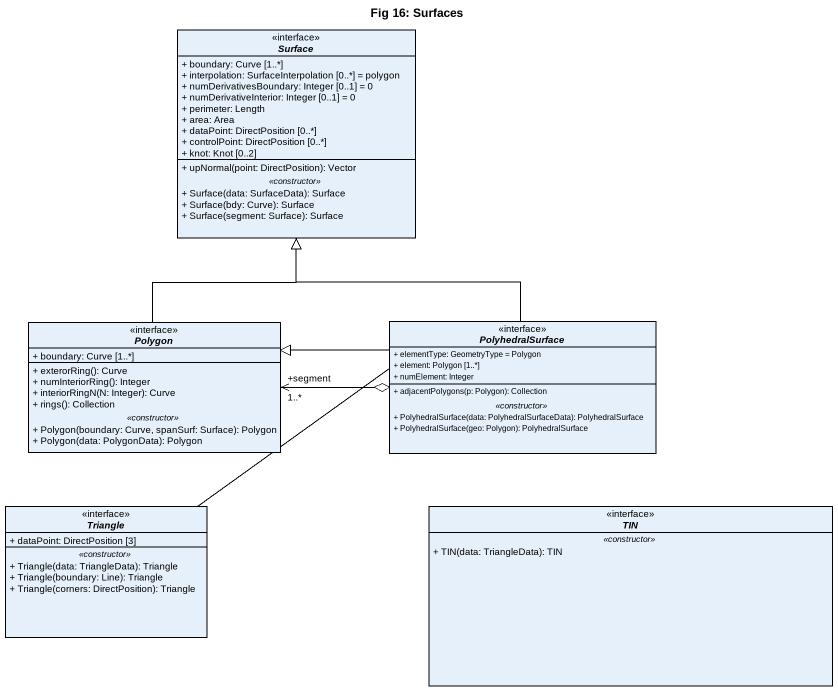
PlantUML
@startuml
title Fig 16: Surfaces
hide circle
hide empty members
skinparam classAttributeIconSize 0
interface Surface {
  + boundary: Curve [1..*]
  + interpolation: SurfaceInterpolation [0..*] = polygon
  + numDerivativesBoundary: Integer [0..1] = 0
  + numDerivativeInterior: Integer [0..1] = 0
  + perimeter: Length
  + area: Area
  + dataPoint: DirectPosition [0..*]
  + controlPoint: DirectPosition [0..*]
  + knot: Knot [0..2]
  --
  + upNormal(point: DirectPosition): Vector
  .. <<constructor>> ..
  + Surface(data: SurfaceData): Surface
  + Surface(bdy: Curve): Surface
  + Surface(segment: Surface): Surface
}
interface Polygon {
  + boundary: Curve [1..*]
  --
  + exterorRing(): Curve
  + numInteriorRing(): Integer
  + interiorRingN(N: Integer): Curve
  + rings(): Collection
  .. <<constructor>> ..
  + Polygon(boundary: Curve, spanSurf: Surface): Polygon
  + Polygon(data: PolygonData): Polygon
}
interface PolyhedralSurface {
  + elementType: GeometryType = Polygon
  + element: Polygon [1..*]
  + numElement: Integer
  --
  + adjacentPolygons(p: Polygon): Collection
  .. <<constructor>> ..
  + PolyhedralSurface(data: PolyhedralSurfaceData): PolyhedralSurface
  + PolyhedralSurface(geo: Polygon): PolyhedralSurface
}
interface Triangle {
  + dataPoint: DirectPosition [3]
  .. <<constructor>> ..
  + Triangle(data: TriangleData): Triangle
  + Triangle(boundary: Line): Triangle
  + Triangle(corners: DirectPosition): Triangle
}
interface TIN {
  .. <<constructor>> ..
  + TIN(data: TriangleData): TIN
}
Polygon -up-|> Surface
Polygon "+segment\n1..*" <-right-o PolyhedralSurface
PolyhedralSurface -up-|> Surface
Triangle -up-|> Polygon
@enduml
